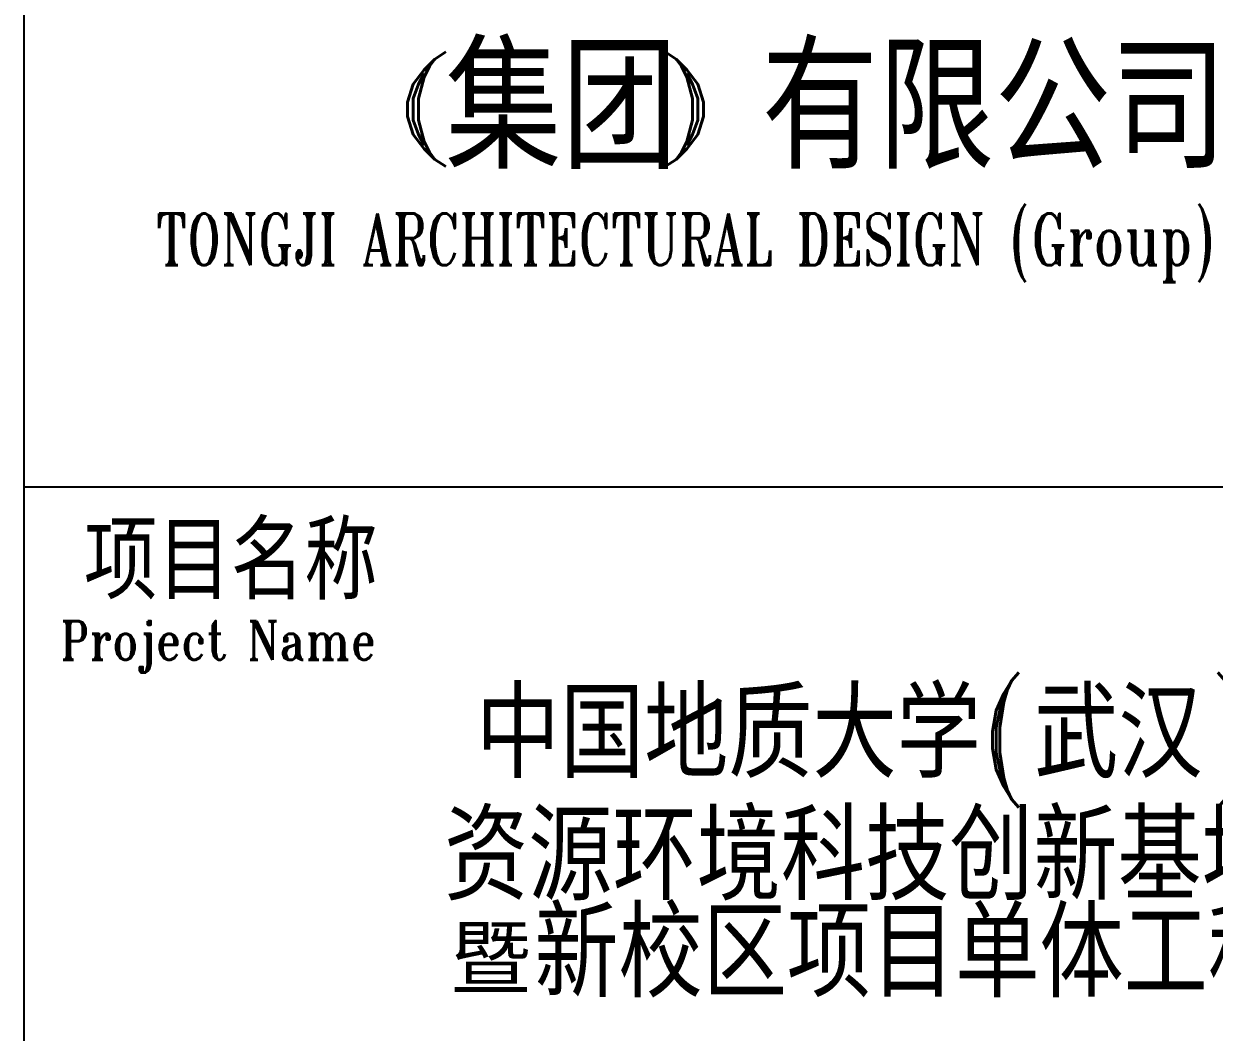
# Model space of a CAD drawing. Header units: inches. Extents: x -867 to 118033, y 1229500 to 1313600.
# Drawn here: x 109033 to 114573, y 1258361 to 1263054 of the extents above; entities that cross this region are included whole.
import ezdxf

# ---------------------------------------------------------------- set-up
doc = ezdxf.new("R2010")
doc.units = ezdxf.units.IN
doc.header["$MEASUREMENT"] = 0
doc.styles.add('TKZ1_tjhts.shx', font='tjromant.shx', dxfattribs={"bigfont": 'tjhts.shx'})
doc.styles.add('TKZ2_tjkts.shx', font='tjromant.shx', dxfattribs={"bigfont": 'tjkts.shx'})
doc.styles.add('宋体', font='txt')

msp = doc.modelspace()

# ---------------------------------------------------------------- linework, layer by layer
at = {"color": 7}
for p, q in [((109032.6, 1312600), (109032.6, 1230500)), ((109032.6, 1260900), (117032.6, 1260900))]:
    msp.add_line(p, q, dxfattribs=at)

# ---------------------------------------------------------------- texts
for s, height, style, p in [(' 集团 有限公司', 570, 'TKZ1_tjhts.shx', (110602.9, 1262378.9)), ('项目名称', 360, 'TKZ2_tjkts.shx', (109312.6, 1260374.8)), ('中国地质大学(武汉)', 412.5, 'TKZ1_tjhts.shx', (111136.4, 1259544.4)), ('资源环境科技创新基地', 412.5, 'TKZ1_tjhts.shx', (110988.8, 1258975.2)), ('新校区项目单体工程', 412.5, 'TKZ1_tjhts.shx', (111408.8, 1258523.3)), ('暨', 275, '宋体', (111018.8, 1258571))]:
    msp.add_text(s, height=height, dxfattribs=dict(at, style=style)).set_placement(p)
for s, height, style, width, p in [('(  )', 350, 'TKZ1_tjhts.shx', 1.7, (110742.4, 1262506.4)), ('TONGJI ARCHITECTURAL DESIGN (Group) Co.,Ltd.', 240, 'TKZ1_tjhts.shx', 0.7, (109648.6, 1261931.1)), ('Project Name', 180, 'TKZ2_tjkts.shx', 0.8, (109202.9, 1260094.8))]:
    msp.add_text(s, height=height, dxfattribs=dict(at, style=style, width=width)).set_placement(p)

doc.saveas('drawing.dxf')
